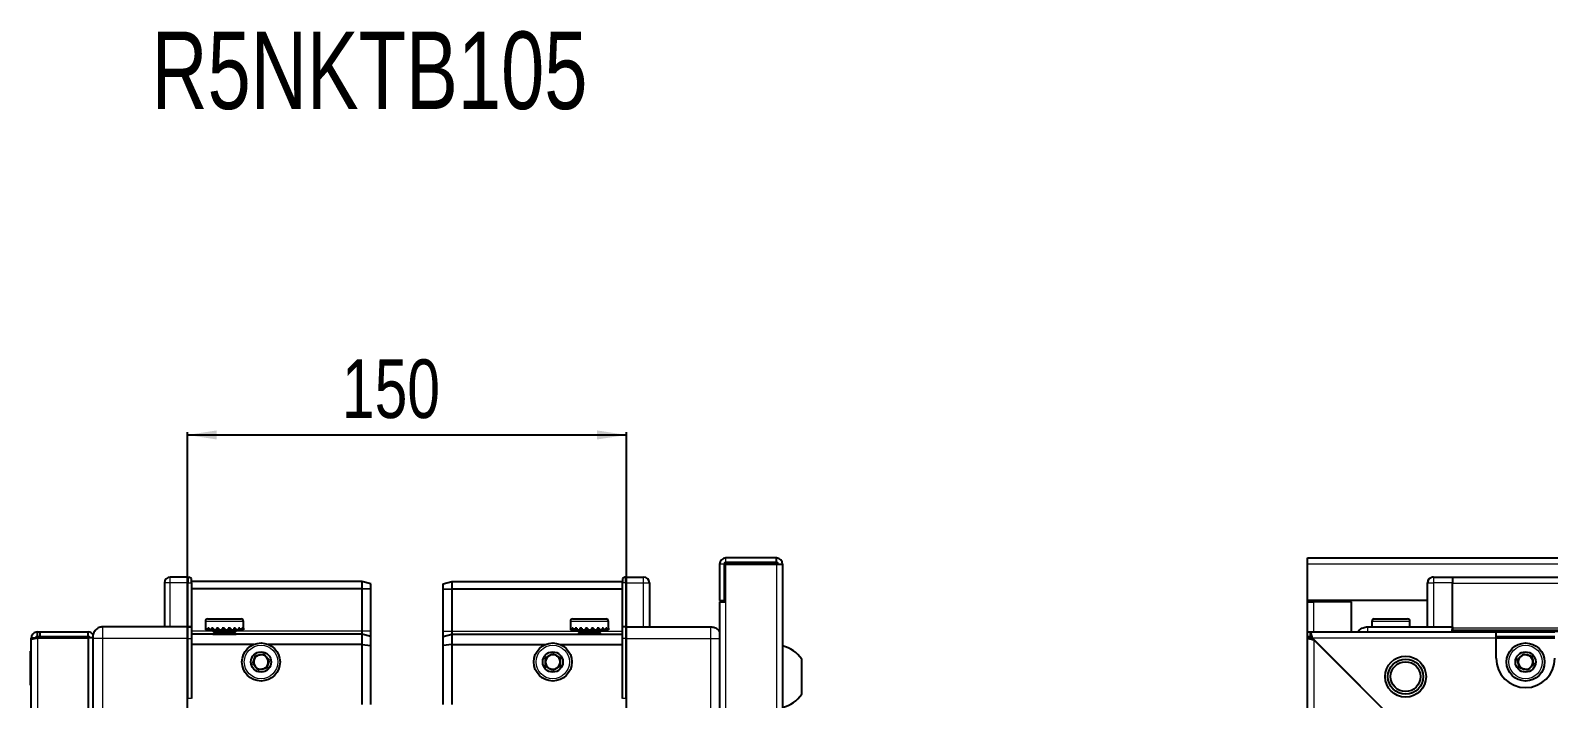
# Model space of a CAD drawing. Header units: millimetres. Extents: x 1415 to 4267, y 485 to 1606.
# Drawn here: x 2756 to 3274, y 1378 to 1606 of the extents above; entities that cross this region are included whole.
import ezdxf

# ---------------------------------------------------------------- set-up
doc = ezdxf.new("R2010")
doc.units = ezdxf.units.MM
doc.layers.add('FORMAT', color=7, linetype='Continuous')
doc.styles.add('SLDTEXTSTYLE0', font='TXT', dxfattribs={"width": 0.75})
doc.dimstyles.new('SLDDIMSTYLE0', dxfattribs={"dimtxt": 20, "dimasz": 10, "dimexe": 0, "dimexo": 0.0625, "dimgap": 5, "dimtad": 2, "dimdec": 1, "dimrnd": 1e-09, "dimzin": 12, "dimdsep": 46, "dimtxsty": 'SLDTEXTSTYLE0', "dimsah": 1, "dimcen": 0.09, "dimadec": 0, "dimazin": 3, "dimtfac": 1, "dimtofl": 0, "dimtmove": 0, "dimatfit": 3, "dimfxl": 0, "dimfrac": 2, "dimtolj": 1, "dimtzin": 12, "dimarcsym": 0})

# ---------------------------------------------------------------- blocks, each defined once
blk = doc.blocks.new('_D_5')
at = {"layer": 'FORMAT'}
for p, q in [((2809.28, 1369.33), (2809.28, 1468.82)), ((2959.28, 1369.33), (2959.28, 1468.82)), ((2809.28, 1467.82), (2959.28, 1467.82))]:
    blk.add_line(p, q, dxfattribs=at)
for points in [[(2809.28, 1467.82), (2819.28, 1466.28), (2819.28, 1469.36)], [(2959.28, 1467.82), (2949.28, 1469.36), (2949.28, 1466.28)]]:
    blk.add_solid(points, dxfattribs=at)
at = {"layer": 'FORMAT', "insert": (2862.11, 1493.6), "char_height": 20, "attachment_point": 1, "style": 'SLDTEXTSTYLE0'}
blk.add_mtext('150', dxfattribs=at)

msp = doc.modelspace()

# ---------------------------------------------------------------- linework, layer by layer
at = {"color": 7, "linetype": 'Continuous', "lineweight": 25}
for p, q in [((2991.13, 1423.72), (2991.13, 1411.32)), ((2992.63, 1423.72), (2992.63, 1411.32)), ((2993.13, 1410.82), (2993.13, 1423.72)), ((2993.13, 1423.72), (3010.53, 1423.72)), ((3010.53, 1425.82), (2993.23, 1425.82)), ((3010.53, 1424.32), (2993.23, 1424.32)), ((3010.53, 1424.32), (3010.53, 1425.82)), ((3010.53, 1423.72), (3012.63, 1423.72)), ((3012.63, 1423.72), (3012.63, 928.92)), ((3191.99, 1423.72), (3191.99, 1425.82)), ((3191.99, 1425.82), (4190.99, 1425.82)), ((3191.99, 1411.32), (3191.99, 1423.72)), ((2801.43, 1417.32), (2801.43, 1402.32)), ((2809.43, 1419.32), (2803.43, 1419.32)), ((2809.43, 1419.32), (2809.76, 1419.32)), ((2809.43, 1419.32), (2809.43, 1417.32)), ((2809.43, 1402.52), (2809.43, 1417.32)), ((2809.43, 1402.52), (2809.43, 1417.32)), ((2810.63, 1418.82), (2809.76, 1419.32)), ((2810.63, 1417.32), (2810.63, 1418.82)), ((2868.93, 1417.82), (2810.63, 1417.82)), ((2810.63, 1417.32), (2810.63, 1402.52)), ((2868.93, 1417.82), (2868.93, 1415.32)), ((2871.93, 1417.02), (2868.93, 1417.82)), ((2871.93, 1415.17), (2871.93, 1417.02)), ((2896.63, 1417.02), (2899.63, 1417.82)), ((2896.63, 1415.17), (2896.63, 1417.02)), ((2899.63, 1417.82), (2899.63, 1415.32)), ((2899.63, 1417.82), (2957.93, 1417.82)), ((2958.79, 1419.32), (2957.93, 1418.82)), ((2958.79, 1419.32), (2957.93, 1418.82)), ((2957.93, 1418.82), (2957.93, 1417.32)), ((2957.93, 1402.52), (2957.93, 1417.32)), ((2959.13, 1419.32), (2958.79, 1419.32)), ((2959.13, 1419.32), (2958.79, 1419.32)), ((2959.13, 1417.32), (2959.13, 1419.32)), ((2959.13, 1419.32), (2959.13, 1419.32)), ((2959.13, 1419.32), (2965.13, 1419.32)), ((2959.13, 1417.32), (2959.13, 1402.52)), ((2967.13, 1417.32), (2967.13, 1402.32)), ((3232.99, 1402.32), (3232.99, 1417.32)), ((3233.67, 1418.82), (3233.67, 1418.82)), ((3234.99, 1419.32), (3241.49, 1419.32)), ((3234.99, 1419.32), (3241.49, 1419.32)), ((3241.49, 1419.32), (3241.49, 1419.32)), ((3241.49, 1419.32), (3241.49, 1419.32)), ((3241.49, 1419.32), (3241.49, 1417.32)), ((4141.49, 1419.17), (3241.49, 1419.17)), ((3241.49, 1402.32), (3241.49, 1417.32)), ((2868.93, 1415.32), (2810.63, 1415.32)), ((2868.93, 1415.32), (2868.93, 1400.82)), ((2871.93, 1415.17), (2868.93, 1415.32)), ((2871.93, 1400.82), (2871.93, 1415.17)), ((2896.63, 1415.17), (2899.63, 1415.32)), ((2896.63, 1400.82), (2896.63, 1415.17)), ((2899.63, 1415.32), (2899.63, 1400.82)), ((2899.63, 1415.32), (2957.93, 1415.32)), ((2991.13, 1411.32), (2992.63, 1411.32)), ((3232.99, 1411.32), (3191.99, 1411.32)), ((3191.99, 1410.82), (3191.99, 1411.32)), ((3193.49, 1410.82), (3193.49, 1411.32)), ((2991.03, 1410.82), (2991.03, 941.82)), ((2991.03, 1410.82), (2993.13, 1410.82)), ((3191.99, 1400.57), (3191.99, 1410.82)), ((3191.99, 1410.82), (3194.09, 1410.82)), ((3206.99, 1410.82), (3194.09, 1410.82)), ((3206.99, 1400.57), (3206.99, 1410.82)), ((2809.43, 1402.32), (2780.43, 1402.32)), ((2809.43, 1402.32), (2809.43, 1402.52)), ((2809.43, 1402.32), (2810.63, 1402.32)), ((2809.43, 1398.32), (2809.43, 1402.32)), ((2810.63, 1402.52), (2810.63, 1402.32)), ((2810.63, 1402.32), (2810.63, 1398.32)), ((2815.43, 1404.22), (2815.43, 1401.82)), ((2815.43, 1401.82), (2815.43, 1401.32)), ((2815.43, 1401.32), (2815.56, 1401.32)), ((2815.75, 1401.82), (2815.56, 1401.82)), ((2815.56, 1401.82), (2815.56, 1401.32)), ((2815.56, 1401.32), (2815.75, 1401.32)), ((2815.75, 1401.82), (2815.75, 1401.32)), ((2815.75, 1401.32), (2816.28, 1401.32)), ((2816.23, 1405.02), (2823.39, 1405.02)), ((2816.68, 1401.82), (2816.28, 1401.82)), ((2816.28, 1401.82), (2816.28, 1401.32)), ((2816.28, 1401.32), (2816.68, 1401.32)), ((2816.68, 1401.82), (2816.68, 1401.32)), ((2816.68, 1401.32), (2817.55, 1401.32)), ((2817.53, 1401.32), (2817.53, 1401.22)), ((2817.53, 1401.22), (2826.33, 1401.22)), ((2818.12, 1401.82), (2817.55, 1401.82)), ((2817.55, 1401.82), (2817.55, 1401.32)), ((2817.55, 1401.32), (2818.12, 1401.32)), ((2817.93, 1400.82), (2818.62, 1400.34)), ((2817.93, 1400.82), (2822.96, 1400.82)), ((2818.12, 1401.82), (2818.12, 1401.32)), ((2818.12, 1401.32), (2819.25, 1401.32)), ((2819.94, 1401.82), (2819.25, 1401.82)), ((2819.25, 1401.82), (2819.25, 1401.32)), ((2819.25, 1401.32), (2819.94, 1401.32)), ((2819.94, 1401.82), (2819.94, 1401.32)), ((2819.94, 1401.32), (2821.21, 1401.32)), ((2821.95, 1401.82), (2821.21, 1401.82)), ((2821.21, 1401.82), (2821.21, 1401.32)), ((2821.21, 1401.32), (2821.44, 1401.32)), ((2821.44, 1401.82), (2821.44, 1401.32)), ((2821.94, 1401.82), (2821.94, 1401.32)), ((2821.94, 1401.32), (2821.95, 1401.32)), ((2821.95, 1401.82), (2821.95, 1401.32)), ((2821.95, 1401.32), (2823.24, 1401.32)), ((2822.96, 1400.82), (2825.93, 1400.82)), ((2823.95, 1401.82), (2823.24, 1401.82)), ((2823.24, 1401.82), (2823.24, 1401.32)), ((2823.3, 1401.82), (2823.3, 1401.32)), ((2823.3, 1401.32), (2823.95, 1401.32)), ((2823.39, 1405.02), (2827.63, 1405.02)), ((2823.95, 1401.82), (2823.95, 1401.32)), ((2823.95, 1401.32), (2825.14, 1401.32)), ((2825.76, 1401.82), (2825.14, 1401.82)), ((2825.14, 1401.82), (2825.14, 1401.32)), ((2825.14, 1401.32), (2825.76, 1401.32)), ((2825.24, 1400.34), (2825.93, 1400.82)), ((2825.76, 1401.82), (2825.76, 1401.32)), ((2825.76, 1401.32), (2826.73, 1401.32)), ((2826.33, 1401.22), (2826.33, 1401.32)), ((2827.2, 1401.82), (2826.73, 1401.82)), ((2826.73, 1401.82), (2826.73, 1401.32)), ((2826.73, 1401.32), (2827.2, 1401.32)), ((2827.2, 1401.82), (2827.2, 1401.32)), ((2827.2, 1401.32), (2827.85, 1401.32)), ((2828.11, 1401.82), (2827.85, 1401.82)), ((2827.85, 1401.82), (2827.85, 1401.32)), ((2827.85, 1401.32), (2828.11, 1401.32)), ((2828.11, 1401.82), (2828.11, 1401.32)), ((2828.11, 1401.32), (2828.39, 1401.32)), ((2828.43, 1401.82), (2828.39, 1401.82)), ((2828.39, 1401.82), (2828.39, 1401.32)), ((2828.39, 1401.32), (2828.43, 1401.32)), ((2828.43, 1401.82), (2828.43, 1404.22)), ((2828.43, 1401.82), (2828.43, 1401.32)), ((2868.93, 1400.82), (2868.93, 1399.82)), ((2871.93, 1399.02), (2871.93, 1400.82)), ((2896.63, 1399.02), (2896.63, 1400.82)), ((2899.63, 1400.82), (2899.63, 1399.82)), ((2940.13, 1404.22), (2940.13, 1401.32)), ((2940.13, 1401.32), (2940.16, 1401.32)), ((2940.28, 1401.82), (2940.16, 1401.82)), ((2940.16, 1401.82), (2940.16, 1401.32)), ((2940.16, 1401.32), (2940.28, 1401.32)), ((2940.28, 1401.82), (2940.28, 1401.32)), ((2940.28, 1401.32), (2940.69, 1401.32)), ((2941.03, 1401.82), (2940.69, 1401.82)), ((2940.69, 1401.82), (2940.69, 1401.32)), ((2940.69, 1401.32), (2941.03, 1401.32)), ((2940.93, 1405.02), (2952.33, 1405.02)), ((2941.03, 1401.82), (2941.03, 1401.32)), ((2941.03, 1401.32), (2941.8, 1401.32)), ((2942.33, 1401.82), (2941.8, 1401.82)), ((2941.8, 1401.82), (2941.8, 1401.32)), ((2941.8, 1401.32), (2942.33, 1401.32)), ((2942.23, 1401.32), (2942.23, 1401.22)), ((2942.23, 1401.22), (2951.03, 1401.22)), ((2942.33, 1401.82), (2942.33, 1401.32)), ((2942.33, 1401.32), (2943.39, 1401.32)), ((2942.63, 1400.82), (2943.32, 1400.34)), ((2942.63, 1400.82), (2950.63, 1400.82)), ((2944.05, 1401.82), (2943.39, 1401.82)), ((2943.39, 1401.82), (2943.39, 1401.32)), ((2943.39, 1401.32), (2944.05, 1401.32)), ((2944.05, 1401.82), (2944.05, 1401.32)), ((2944.05, 1401.32), (2945.29, 1401.32)), ((2946.02, 1401.82), (2945.29, 1401.82)), ((2945.29, 1401.82), (2945.29, 1401.32)), ((2945.29, 1401.32), (2945.72, 1401.32)), ((2945.72, 1401.82), (2945.72, 1401.32)), ((2946.02, 1401.82), (2946.02, 1401.32)), ((2946.02, 1401.32), (2947.32, 1401.32)), ((2948.05, 1401.82), (2947.32, 1401.82)), ((2947.32, 1401.82), (2947.32, 1401.32)), ((2947.59, 1401.82), (2947.59, 1401.32)), ((2947.59, 1401.32), (2948.05, 1401.32)), ((2948.05, 1401.82), (2948.05, 1401.32)), ((2948.05, 1401.32), (2949.28, 1401.32)), ((2949.94, 1401.82), (2949.28, 1401.82)), ((2949.28, 1401.82), (2949.28, 1401.32)), ((2949.28, 1401.32), (2949.94, 1401.32)), ((2949.94, 1401.82), (2949.94, 1401.32)), ((2949.94, 1401.32), (2950.98, 1401.32)), ((2949.94, 1400.34), (2950.63, 1400.82)), ((2951.5, 1401.82), (2950.98, 1401.82)), ((2950.98, 1401.82), (2950.98, 1401.32)), ((2950.98, 1401.32), (2951.5, 1401.32)), ((2951.03, 1401.22), (2951.03, 1401.32)), ((2951.5, 1401.82), (2951.5, 1401.32)), ((2951.5, 1401.32), (2952.26, 1401.32)), ((2952.59, 1401.82), (2952.26, 1401.82)), ((2952.26, 1401.82), (2952.26, 1401.32)), ((2952.26, 1401.32), (2952.59, 1401.32)), ((2952.59, 1401.82), (2952.59, 1401.32)), ((2952.59, 1401.32), (2952.99, 1401.32)), ((2953.1, 1401.82), (2952.99, 1401.82)), ((2952.99, 1401.82), (2952.99, 1401.32)), ((2952.99, 1401.32), (2953.1, 1401.32)), ((2953.1, 1401.82), (2953.1, 1401.32)), ((2953.1, 1401.32), (2953.13, 1401.32)), ((2953.13, 1401.32), (2953.13, 1404.22)), ((2957.93, 1402.32), (2957.93, 1402.52)), ((2959.13, 1402.32), (2957.93, 1402.32)), ((2957.93, 1398.32), (2957.93, 1402.32)), ((2959.13, 1402.52), (2959.13, 1402.32)), ((2959.13, 1402.32), (2959.13, 1398.32)), ((2959.13, 1402.32), (2988.13, 1402.32)), ((3212.49, 1402.32), (3241.49, 1402.32)), ((3213.99, 1404.22), (3213.99, 1402.32)), ((3214.79, 1405.02), (3226.19, 1405.02)), ((3226.99, 1402.32), (3226.99, 1404.22)), ((3241.42, 1400.57), (3241.49, 1402.29)), ((3241.49, 1402.32), (3241.49, 1401.82)), ((3241.49, 1401.17), (4141.49, 1401.17)), ((2757.43, 1398.47), (2755.93, 1398.47)), ((2755.93, 1397.97), (2755.93, 1398.47)), ((2755.93, 954.67), (2755.93, 1397.97)), ((2758.03, 1399.07), (2758.03, 1400.57)), ((2758.03, 1400.57), (2758.93, 1400.57)), ((2758.03, 1399.07), (2758.93, 1399.07)), ((2758.03, 1398.57), (2775.43, 1398.57)), ((2758.93, 1399.07), (2758.93, 1400.57)), ((2758.93, 1400.57), (2775.43, 1400.57)), ((2758.93, 1399.07), (2775.43, 1399.07)), ((2775.43, 1399.07), (2775.43, 1400.57)), ((2776.93, 1398.57), (2775.43, 1398.57)), ((2775.43, 1398.57), (2775.43, 1351.07)), ((2776.93, 1398.32), (2776.93, 1369.32)), ((2809.43, 1378.02), (2809.43, 1398.32)), ((2868.93, 1399.82), (2810.63, 1399.82)), ((2810.63, 1398.32), (2810.63, 1378.02)), ((2831.93, 1396.32), (2810.63, 1396.32)), ((2818.62, 1400.34), (2817.93, 1399.86)), ((2817.93, 1399.86), (2817.93, 1399.82)), ((2817.93, 1399.86), (2822.96, 1399.86)), ((2818.62, 1400.34), (2822.78, 1400.34)), ((2822.78, 1400.34), (2825.24, 1400.34)), ((2822.96, 1399.86), (2825.93, 1399.86)), ((2825.93, 1399.86), (2825.24, 1400.34)), ((2825.93, 1399.82), (2825.93, 1399.86)), ((2868.93, 1396.32), (2836.93, 1396.32)), ((2868.93, 1399.82), (2868.93, 1396.32)), ((2871.93, 1399.02), (2868.93, 1399.82)), ((2868.93, 1396.32), (2868.93, 1375.82)), ((2868.93, 1396.32), (2871.93, 1395.99)), ((2871.93, 1395.99), (2871.93, 1399.02)), ((2871.93, 1375.82), (2871.93, 1395.99)), ((2896.63, 1399.02), (2899.63, 1399.82)), ((2896.63, 1395.99), (2896.63, 1399.02)), ((2899.63, 1396.32), (2896.63, 1395.99)), ((2896.63, 1375.82), (2896.63, 1395.99)), ((2899.63, 1399.82), (2899.63, 1396.32)), ((2899.63, 1399.82), (2957.93, 1399.82)), ((2899.63, 1396.32), (2899.63, 1375.82)), ((2899.63, 1396.32), (2931.63, 1396.32)), ((2936.63, 1396.32), (2957.93, 1396.32)), ((2943.32, 1400.34), (2942.63, 1399.86)), ((2942.63, 1399.86), (2942.63, 1399.82)), ((2942.63, 1399.86), (2950.63, 1399.86)), ((2943.32, 1400.34), (2949.94, 1400.34)), ((2950.63, 1399.86), (2949.94, 1400.34)), ((2950.63, 1399.82), (2950.63, 1399.86)), ((2957.93, 1378.02), (2957.93, 1398.32)), ((2959.13, 1398.32), (2959.13, 1378.02)), ((3191.99, 1399.07), (3191.99, 1400.57)), ((3191.99, 1400.57), (3192.99, 1400.57)), ((3191.99, 1398.57), (3191.99, 1399.07)), ((3191.99, 1399.07), (3192.99, 1399.07)), ((3191.99, 954.07), (3191.99, 1398.57)), ((3193.49, 1398.57), (3191.99, 1398.57)), ((3192.99, 1399.07), (3192.99, 1400.57)), ((3192.99, 1400.57), (3256.49, 1400.57)), ((3193.59, 1398.47), (3227.49, 1364.57)), ((3228.19, 1363.87), (3194.09, 1397.97)), ((3256.49, 1398.47), (3256.49, 1400.57)), ((3256.49, 1400.57), (3276.49, 1400.57)), ((3256.49, 1399.07), (3276.49, 1399.07)), ((3256.49, 1391.57), (3256.49, 1398.47)), ((2755.93, 1393.96), (2755.63, 1393.96)), ((2755.63, 1382.39), (2755.63, 1393.96)), ((3019.23, 1379.32), (3019.23, 1391.32)), ((2755.63, 1382.39), (2755.93, 1382.39)), ((2809.43, 1377.82), (2809.43, 1378.02)), ((2810.63, 1378.02), (2810.63, 1377.82)), ((2957.93, 1377.82), (2957.93, 1378.02)), ((2959.13, 1378.02), (2959.13, 1377.82))]:
    msp.add_line(p, q, dxfattribs=at)
at = {"color": 8, "linetype": 'Continuous', "lineweight": 18}
for p, q in [((2992.63, 1423.72), (2991.13, 1423.72)), ((2993.23, 1424.32), (2993.23, 1425.82)), ((3010.53, 1423.72), (3010.53, 928.92)), ((4190.99, 1423.72), (3191.99, 1423.72)), ((2803.43, 1417.32), (2801.43, 1417.32)), ((2803.43, 1417.32), (2803.43, 1419.32)), ((2803.43, 1402.32), (2803.43, 1417.32)), ((2809.43, 1417.32), (2803.43, 1417.32)), ((2809.43, 1417.32), (2810.63, 1417.32)), ((2959.13, 1417.32), (2957.93, 1417.32)), ((2959.13, 1417.32), (2965.13, 1417.32)), ((2965.13, 1417.32), (2965.13, 1419.32)), ((2965.13, 1402.32), (2965.13, 1417.32)), ((2965.13, 1417.32), (2967.13, 1417.32)), ((3232.99, 1417.32), (3234.99, 1417.32)), ((3234.99, 1419.32), (3234.99, 1417.32)), ((3234.99, 1417.32), (3234.99, 1402.32)), ((3241.49, 1417.32), (3234.99, 1417.32)), ((4141.49, 1417.17), (3241.49, 1417.17)), ((3194.09, 1410.82), (3194.09, 1411.32)), ((2993.13, 1410.82), (2993.13, 941.82)), ((3194.09, 1400.57), (3194.09, 1410.82)), ((2809.43, 1402.52), (2810.63, 1402.52)), ((2817.93, 1400.82), (2810.63, 1400.82)), ((2815.43, 1404.22), (2823.6, 1404.22)), ((2823.6, 1404.22), (2828.43, 1404.22)), ((2868.93, 1400.82), (2825.93, 1400.82)), ((2871.93, 1400.82), (2868.93, 1400.82)), ((2896.63, 1400.82), (2899.63, 1400.82)), ((2899.63, 1400.82), (2942.63, 1400.82)), ((2940.13, 1404.22), (2953.13, 1404.22)), ((2950.63, 1400.82), (2957.93, 1400.82)), ((2957.93, 1402.52), (2959.13, 1402.52)), ((3213.99, 1404.22), (3226.99, 1404.22)), ((4141.49, 1401.82), (3241.49, 1401.82)), ((2758.03, 1398.57), (2758.03, 954.07)), ((2780.43, 1369.32), (2780.43, 1398.32)), ((2809.43, 1398.32), (2780.43, 1398.32)), ((2809.43, 1398.32), (2810.63, 1398.32)), ((2959.13, 1398.32), (2957.93, 1398.32)), ((2959.13, 1398.32), (2988.13, 1398.32)), ((2988.13, 1369.32), (2988.13, 1398.32)), ((3256.49, 1398.47), (3193.59, 1398.47)), ((3194.09, 1397.97), (3194.09, 954.67)), ((4141.49, 1400.59), (3241.49, 1400.59)), ((3256.49, 1398.47), (3276.49, 1398.47)), ((2809.43, 1378.02), (2810.63, 1378.02)), ((2957.93, 1378.02), (2959.13, 1378.02))]:
    msp.add_line(p, q, dxfattribs=at)
at = {"color": 7, "linetype": 'Continuous', "lineweight": 25}
for centre, radius in [((2834.43, 1390.32), 6.5), ((2934.13, 1390.32), 6.5), ((3266.49, 1390.32), 6.5), ((2834.43, 1390.32), 3.46), ((2934.13, 1390.32), 3.46), ((3225.49, 1385.32), 7), ((3225.49, 1385.32), 6.02), ((3225.49, 1385.32), 5.1), ((3266.49, 1390.32), 3.46)]:
    msp.add_circle(centre, radius, dxfattribs=at)
at = {"color": 8, "linetype": 'Continuous', "lineweight": 18}
for centre in [(2834.43, 1390.32), (2934.13, 1390.32), (3266.49, 1390.32)]:
    msp.add_circle(centre, 5.7, dxfattribs=at)
at = {"color": 7, "linetype": 'Continuous', "lineweight": 25}
for centre, radius, start, end in [((2993.23, 1423.72), 2.1, 90, 180), ((2993.23, 1423.72), 0.6, 90, 180), ((3010.53, 1423.72), 2.1, 0, 90), ((3010.53, 1423.72), 0.6, 0, 90), ((2803.43, 1417.32), 2, 90, 180), ((2965.13, 1417.32), 2, 0, 90), ((3234.99, 1417.32), 2, 90, 180), ((3234.99, 1417.32), 2, 131.4096, 176.8531), ((3234.99, 1417.32), 2, 123.942, 131.4096), ((3234.99, 1417.32), 2, 90, 108.58), ((2816.23, 1404.22), 0.8, 90, 180), ((2817.53, 1400.82), 0.4, 0, 90), ((2826.33, 1400.82), 0.4, 90, 180), ((2827.63, 1404.22), 0.8, 0, 90), ((2940.93, 1404.22), 0.8, 90, 180), ((2942.23, 1400.82), 0.4, 0, 90), ((2951.03, 1400.82), 0.4, 90, 180), ((2952.33, 1404.22), 0.8, 0, 90), ((3214.79, 1404.22), 0.8, 90, 180), ((3226.19, 1404.22), 0.8, 0, 90), ((3232.79, 1402.52), 0.2, 270, 0), ((2757.93, 1398.07), 0.5, 90, 117.529), ((2775.33, 1398.47), 0.6, 9.5941, 90), ((2775.33, 1398.47), 2.1, 32.2369, 87.2706), ((3009.6, 1384.3), 11.91, 36.1266, 75.2996), ((2834.43, 1390.32), 2.5, 161.0066, 221.0066), ((2834.43, 1390.32), 2.5, 101.0066, 161.0066), ((2834.43, 1390.32), 2.5, 41.0066, 101.0066), ((2834.43, 1390.32), 2.5, 341.0066, 41.0066), ((2934.13, 1390.32), 2.5, 120.741, 180.741), ((2934.13, 1390.32), 2.5, 180.741, 240.741), ((2934.13, 1390.32), 2.5, 60.741, 120.741), ((2934.13, 1390.32), 2.5, 0.741, 60.741), ((2934.13, 1390.32), 2.5, 300.741, 0.741), ((3266.49, 1391.57), 10, 180, 270), ((3266.49, 1390.32), 2.5, 134.0156, 194.0156), ((3266.49, 1390.32), 2.5, 74.0156, 134.0156), ((3266.49, 1391.57), 10, 270, 0), ((3266.49, 1390.32), 2.5, 14.0156, 74.0156), ((3266.49, 1390.32), 2.5, 314.0156, 14.0156), ((2834.43, 1390.32), 2.5, 221.0066, 281.0066), ((2834.43, 1390.32), 2.5, 281.0066, 341.0066), ((2934.13, 1390.32), 2.5, 240.741, 300.741), ((3266.49, 1390.32), 2.5, 194.0156, 254.0156), ((3266.49, 1390.32), 2.5, 254.0156, 314.0156), ((3009.6, 1386.35), 11.91, 284.7004, 323.8734)]:
    msp.add_arc(centre, radius, start, end, dxfattribs=at)
for points, knots in [([(2780.43, 1402.32), (2779.99, 1402.28), (2779.31, 1402.2), (2778.49, 1401.77), (2777.93, 1401.32), (2777.48, 1400.76), (2777.04, 1399.94), (2776.97, 1399.26), (2776.93, 1398.82)], [0, 0, 0, 0, 0.239457, 0.368361, 0.5, 0.631639, 0.760543, 1, 1, 1, 1]), ([(2988.13, 1402.32), (2988.57, 1402.28), (2989.24, 1402.21), (2990.06, 1401.77), (2990.61, 1401.33), (2990.89, 1400.96), (2991.03, 1400.77)], [0, 0, 0, 0, 0.384298, 0.591173, 0.802437, 1, 1, 1, 1]), ([(3209.28, 1400.57), (3209.4, 1400.77), (3209.78, 1401.42), (3210.94, 1402.13), (3211.97, 1402.26), (3212.49, 1402.32)], [0, 0, 0, 0, 0.18225, 0.591125, 1, 1, 1, 1]), ([(3241.49, 1402.32), (3241.49, 1402.29), (3241.49, 1402.21), (3241.49, 1401.59), (3241.49, 1401.01), (3241.49, 1400.62), (3241.49, 1400.59)], [0, 0, 0, 0, 0.324279, 0.648558, 0.972836, 1, 1, 1, 1]), ([(2758.03, 1400.57), (2757.77, 1400.55), (2757.28, 1400.49), (2756.64, 1400.1), (2756.17, 1399.54), (2755.95, 1398.96), (2755.93, 1398.6), (2755.93, 1398.47)], [0, 0, 0, 0, 0.230255, 0.448522, 0.666786, 0.88505, 1, 1, 1, 1]), ([(2755.93, 1397.97), (2755.95, 1398.02), (2756, 1398.11), (2756.4, 1398.24), (2756.95, 1398.37), (2757.53, 1398.48), (2757.9, 1398.55), (2758.03, 1398.57)], [0, 0, 0, 0, 0.230255, 0.448522, 0.666786, 0.88505, 1, 1, 1, 1]), ([(2776.93, 1398.82), (2776.93, 1398.82), (2776.93, 1398.8), (2776.93, 1398.69), (2776.93, 1398.52), (2776.93, 1398.39), (2776.93, 1398.32)], [0, 0, 0, 0, 0.249394, 0.500333, 0.750167, 1, 1, 1, 1]), ([(3191.99, 1398.57), (3192.02, 1398.53), (3192.07, 1398.44), (3192.46, 1398.3), (3193.02, 1398.17), (3193.6, 1398.06), (3193.97, 1398), (3194.09, 1397.97)], [0, 0, 0, 0, 0.230255, 0.448522, 0.666786, 0.88505, 1, 1, 1, 1]), ([(3193.59, 1398.47), (3193.55, 1398.73), (3193.46, 1399.22), (3193.32, 1399.86), (3193.19, 1400.33), (3193.08, 1400.55), (3193.02, 1400.57), (3192.99, 1400.57)], [0, 0, 0, 0, 0.230255, 0.448522, 0.666786, 0.88505, 1, 1, 1, 1]), ([(2831.59, 1389.77), (2831.76, 1390.26), (2832.07, 1391.17), (2832.39, 1392.08), (2832.53, 1392.5)], [0, 0, 0, 0, 0.534686, 1, 1, 1, 1]), ([(2832.53, 1392.5), (2833.04, 1392.6), (2833.98, 1392.78), (2834.93, 1392.97), (2835.37, 1393.05)], [0, 0, 0, 0, 0.534686, 1, 1, 1, 1]), ([(2835.37, 1393.05), (2835.45, 1392.96), (2835.84, 1392.51), (2836.49, 1391.76), (2837.03, 1391.13), (2837.26, 1390.87)], [0, 0, 0, 0, 0.133125, 0.637099, 1, 1, 1, 1]), ([(2837.26, 1390.87), (2837.09, 1390.39), (2836.78, 1389.47), (2836.47, 1388.57), (2836.32, 1388.14)], [0, 0, 0, 0, 0.534686, 1, 1, 1, 1]), ([(2931.61, 1391.73), (2932.05, 1392), (2932.88, 1392.49), (2933.7, 1392.98), (2934.09, 1393.21)], [0, 0, 0, 0, 0.534686, 1, 1, 1, 1]), ([(2931.64, 1388.85), (2931.64, 1388.97), (2931.64, 1389.57), (2931.62, 1390.57), (2931.61, 1391.39), (2931.61, 1391.73)], [0, 0, 0, 0, 0.133125, 0.637099, 1, 1, 1, 1]), ([(2934.09, 1393.21), (2934.54, 1392.96), (2935.38, 1392.49), (2936.22, 1392.02), (2936.61, 1391.8)], [0, 0, 0, 0, 0.534686, 1, 1, 1, 1]), ([(2936.61, 1391.8), (2936.61, 1391.45), (2936.62, 1390.63), (2936.63, 1389.64), (2936.64, 1389.04), (2936.64, 1388.91)], [0, 0, 0, 0, 0.362901, 0.866875, 1, 1, 1, 1]), ([(3263.72, 1391.12), (3264.09, 1391.48), (3264.78, 1392.15), (3265.47, 1392.81), (3265.79, 1393.12)], [0, 0, 0, 0, 0.534686, 1, 1, 1, 1]), ([(3264.42, 1388.32), (3264.33, 1388.65), (3264.13, 1389.45), (3263.89, 1390.42), (3263.75, 1391), (3263.72, 1391.12)], [0, 0, 0, 0, 0.362901, 0.866875, 1, 1, 1, 1]), ([(3265.79, 1393.12), (3266.29, 1392.98), (3267.22, 1392.72), (3268.14, 1392.45), (3268.57, 1392.33)], [0, 0, 0, 0, 0.534686, 1, 1, 1, 1]), ([(3268.57, 1392.33), (3268.6, 1392.21), (3268.74, 1391.63), (3268.98, 1390.66), (3269.18, 1389.86), (3269.27, 1389.53)], [0, 0, 0, 0, 0.133125, 0.637099, 1, 1, 1, 1]), ([(2833.49, 1387.59), (2833.26, 1387.85), (2832.72, 1388.48), (2832.07, 1389.23), (2831.67, 1389.68), (2831.59, 1389.77)], [0, 0, 0, 0, 0.362901, 0.866875, 1, 1, 1, 1]), ([(2836.32, 1388.14), (2835.81, 1388.05), (2834.87, 1387.86), (2833.92, 1387.68), (2833.49, 1387.59)], [0, 0, 0, 0, 0.534686, 1, 1, 1, 1]), ([(2934.16, 1387.44), (2933.71, 1387.69), (2932.87, 1388.16), (2932.03, 1388.63), (2931.64, 1388.85)], [0, 0, 0, 0, 0.534686, 1, 1, 1, 1]), ([(2936.64, 1388.91), (2936.2, 1388.65), (2935.37, 1388.16), (2934.55, 1387.67), (2934.16, 1387.44)], [0, 0, 0, 0, 0.534686, 1, 1, 1, 1]), ([(3267.19, 1387.52), (3266.7, 1387.66), (3265.77, 1387.93), (3264.85, 1388.19), (3264.42, 1388.32)], [0, 0, 0, 0, 0.534686, 1, 1, 1, 1]), ([(3269.27, 1389.53), (3268.9, 1389.17), (3268.2, 1388.5), (3267.51, 1387.83), (3267.19, 1387.52)], [0, 0, 0, 0, 0.534686, 1, 1, 1, 1])]:
    msp.add_open_spline(points, degree=3, knots=knots, dxfattribs=at)
at = {"color": 8, "linetype": 'Continuous', "lineweight": 18}
for points in [[(2780.43, 1398.32), (2780.43, 1398.85), (2780.43, 1399.9), (2780.43, 1401.22), (2780.43, 1402.14), (2780.43, 1402.26), (2780.43, 1402.32)], [(2988.13, 1398.32), (2988.13, 1398.85), (2988.13, 1399.9), (2988.13, 1401.22), (2988.13, 1402.14), (2988.13, 1402.26), (2988.13, 1402.32)]]:
    msp.add_open_spline(points, degree=3, dxfattribs=at)
for points, knots in [([(3212.49, 1402.32), (3212.49, 1402.28), (3212.49, 1402.2), (3212.49, 1401.77), (3212.49, 1401.31), (3212.49, 1400.9), (3212.49, 1400.63), (3212.49, 1400.57)], [0, 0, 0, 0, 0.359753, 0.553414, 0.751185, 0.948956, 1, 1, 1, 1]), ([(2780.43, 1398.32), (2779.99, 1398.32), (2779.31, 1398.32), (2778.49, 1398.32), (2777.93, 1398.32), (2777.48, 1398.32), (2777.04, 1398.32), (2776.97, 1398.32), (2776.93, 1398.32)], [0, 0, 0, 0, 0.239457, 0.368361, 0.5, 0.631639, 0.760543, 1, 1, 1, 1]), ([(2988.13, 1398.32), (2988.57, 1398.32), (2989.24, 1398.32), (2990.06, 1398.32), (2990.61, 1398.32), (2990.89, 1398.32), (2991.03, 1398.32)], [0, 0, 0, 0, 0.384298, 0.591173, 0.802437, 1, 1, 1, 1])]:
    msp.add_open_spline(points, degree=3, knots=knots, dxfattribs=at)
at = {"color": 7, "linetype": 'Continuous', "lineweight": 25}
for points in [[(2758.03, 1399.07), (2757.95, 1399.06), (2757.79, 1399.05), (2757.59, 1398.91), (2757.45, 1398.71), (2757.43, 1398.55), (2757.43, 1398.47)], [(3193.59, 1398.47), (3193.54, 1398.55), (3193.44, 1398.71), (3193.29, 1398.91), (3193.14, 1399.05), (3193.04, 1399.06), (3192.99, 1399.07)], [(3193.49, 1398.57), (3193.5, 1398.52), (3193.52, 1398.42), (3193.66, 1398.27), (3193.86, 1398.12), (3194.01, 1398.02), (3194.09, 1397.97)]]:
    msp.add_open_spline(points, degree=3, dxfattribs=at)

# ---------------------------------------------------------------- texts
at = {"layer": 'FORMAT', "insert": (2797.01, 1605.52), "char_height": 26.458, "attachment_point": 1, "style": 'SLDTEXTSTYLE0'}
msp.add_mtext('R5NKTB105', dxfattribs=at)

# ---------------------------------------------------------------- dimensions: what is measured, and where the dimension line sits
at = {"layer": 'FORMAT'}
dim = msp.add_linear_dim(base=(2959.28, 1467.82), p1=(2809.28, 1369.32), p2=(2959.28, 1369.32), dimstyle='SLDDIMSTYLE0', dxfattribs=at)
dim.commit()
dim.dimension.update_dxf_attribs({"geometry": '_D_5', "text_midpoint": (2884.28, 1467.82), "dimtype": 160})

doc.saveas('drawing.dxf')
